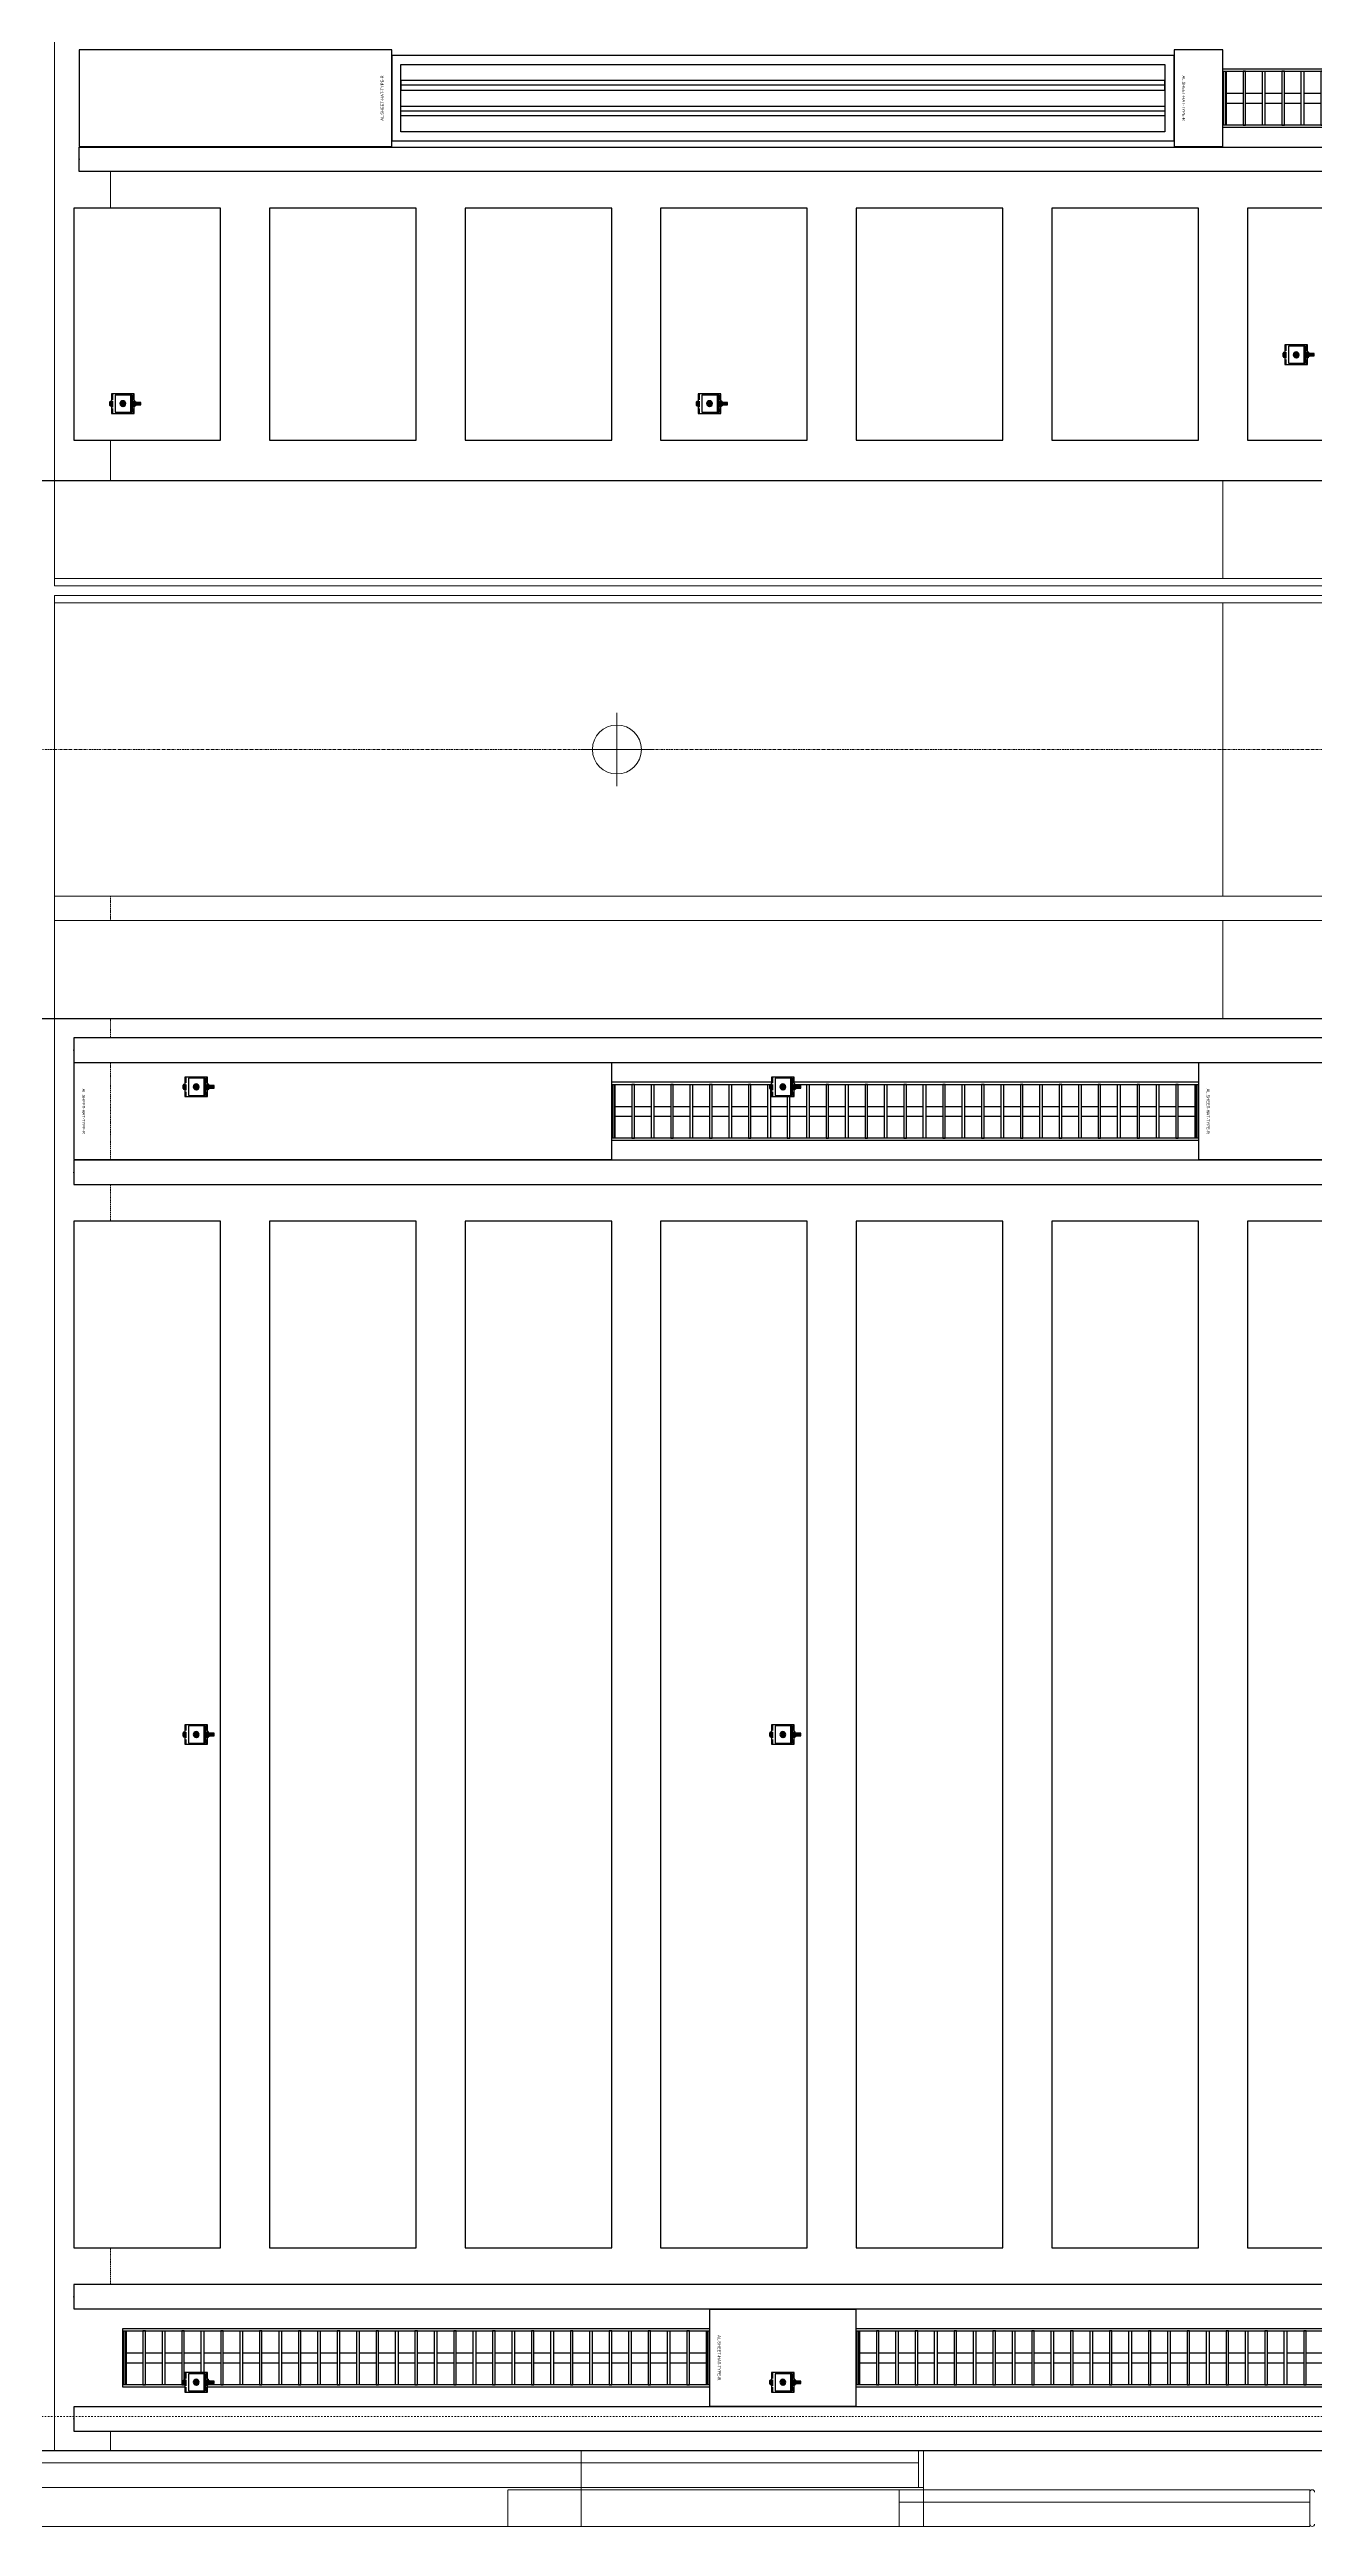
# Model space of a CAD drawing. Header units: millimetres. Extents: x -962357 to -591296, y -195428 to 59420.
# Drawn here: x -784580 to -781993, y -55 to 5012 of the extents above; entities that cross this region are included whole.
import ezdxf
from ezdxf.enums import TextEntityAlignment as Align

# ---------------------------------------------------------------- set-up
doc = ezdxf.new("R2010")
doc.units = ezdxf.units.MM
for name, pattern in [('ACAD_ISO02W100', [15, 12, -3]), ('DASH', [6.35, 3.175, -3.175]), ('DPA_Boundary Line 500', [3.75, 0, -0.75, 1.5, -0.75, 0, -0.75]), ('DPA_Grid _ Level 100', [10, 5.5, -1.6, 1.3, -1.6]), ('DPA_Hidden 500', [1.4, 0.8, -0.6])]:
    doc.linetypes.add(name, pattern=pattern)
for name, color, linetype in [('000 - CSD_PL_001 - ASCESSORIES', 251, 'Continuous'), ('000 - H A T C H', 8, 'Continuous'), ('000 - WIPEOUT', 250, 'Continuous'), ('001 - ASCESSORIES', 251, 'Continuous'), ('008 - LIGHTING', 1, 'Continuous'), ('A04_TUBE SERIES', 2, 'Continuous'), ('A11_ALU.SOLID SHEET', 2, 'Continuous')]:
    doc.layers.add(name, color=color, linetype=linetype)
for name, color, linetype, lineweight in [('A-DETL-GENF', 2, 'Continuous', 9), ('A-GENM', 1, 'Continuous', 9), ('A-GENM-HDLN', 2, 'DPA_Hidden 500', 9), ('A-GLAZ-CURT', 2, 'Continuous', 9), ('E-LITE-EQPM', 2, 'Continuous', 9), ('I-WALL-E', 2, 'Continuous', 9), ('Q-SPCQ', 2, 'Continuous', 9), ('Q-SPCQ-HDLN', 2, 'DASH', 9), ('S-GRID', 251, 'Continuous', 9)]:
    doc.layers.add(name, color=color, linetype=linetype, lineweight=lineweight)
doc.layers.get('000 - CSD_PL_001 - ASCESSORIES').off()

# ---------------------------------------------------------------- blocks, each defined once
blk = doc.blocks.new('System Panel - DPA-AR_Metal Ceiling Rectangular Panel-V44-4180-01 LOWER PLATFORM LEVEL - REFLECTED CEILING PLAN')
at = {"layer": 'A-GLAZ-CURT'}
for p, q in [((-782182.4, 4129), (-784572.4, 4129)), ((-784572.4, 4129), (-782182.4, 4129)), ((-782182.4, 3929), (-782182.4, 4129)), ((-782182.4, 4129), (-782182.4, 3929)), ((-784572.4, 3929), (-782182.4, 3929)), ((-782182.4, 3929), (-784572.4, 3929))]:
    blk.add_line(p, q, dxfattribs=at)
blk = doc.blocks.new('System Panel - DPA-AR_Metal Ceiling Rectangular Panel-V23-4180-01 LOWER PLATFORM LEVEL - REFLECTED CEILING PLAN')
at = {"layer": 'A-GLAZ-CURT'}
for p, q in [((-814257.4, 4129), (-816382.4, 4129)), ((-816382.4, 4129), (-816382.4, 3929)), ((-816382.4, 3929), (-816382.4, 4129)), ((-816382.4, 4129), (-814257.4, 4129)), ((-814257.4, 3929), (-814257.4, 4129)), ((-814257.4, 4129), (-814257.4, 3929)), ((-816382.4, 3929), (-814257.4, 3929)), ((-814257.4, 3929), (-816382.4, 3929))]:
    blk.add_line(p, q, dxfattribs=at)
blk = doc.blocks.new('System Panel - DPA-AR_Metal Ceiling Rectangular Panel-V47-4180-01 LOWER PLATFORM LEVEL - REFLECTED CEILING PLAN')
at = {"layer": 'A-GLAZ-CURT'}
for p, q in [((-782182.4, 3879), (-784572.4, 3879)), ((-784572.4, 3879), (-782182.4, 3879)), ((-782182.4, 3279), (-782182.4, 3879)), ((-782182.4, 3879), (-782182.4, 3279)), ((-784572.4, 3279), (-782182.4, 3279)), ((-782182.4, 3279), (-784572.4, 3279))]:
    blk.add_line(p, q, dxfattribs=at)
blk = doc.blocks.new('System Panel - DPA-AR_Metal Ceiling Rectangular Panel-V25-4180-01 LOWER PLATFORM LEVEL - REFLECTED CEILING PLAN')
at = {"layer": 'A-GLAZ-CURT'}
for p, q in [((-814257.4, 3879), (-816382.4, 3879)), ((-816382.4, 3879), (-816382.4, 3279)), ((-816382.4, 3279), (-816382.4, 3879)), ((-816382.4, 3879), (-814257.4, 3879)), ((-814257.4, 3279), (-814257.4, 3879)), ((-814257.4, 3879), (-814257.4, 3279)), ((-816382.4, 3279), (-814257.4, 3279)), ((-814257.4, 3279), (-816382.4, 3279))]:
    blk.add_line(p, q, dxfattribs=at)
blk = doc.blocks.new('*U403')
at = {"layer": 'I-WALL-E'}
for p, q in [((-39890, 335), (-39890, 2757.5)), ((-39890, 1195), (-39890, 550)), ((-39890, 350), (-39890, 335)), ((-39890, -3480), (-39890, 315)), ((-39890, 315), (-39890, 300)), ((-39890, -300), (-39890, -350)), ((-39890, -550), (-39890, -3152.5)), ((-39890, -3427.5), (-39890, -3480))]:
    blk.add_line(p, q, dxfattribs=at)
at = {"layer": 'I-WALL-E', "linetype": 'DPA_Boundary Line 500'}
for p, q in [((-39775, 1195), (-39775, 550)), ((-39775, 550), (-39775, 1195)), ((-39775, -350), (-39775, -300)), ((-39775, -300), (-39775, -350)), ((-39775, -3152.5), (-39775, -550)), ((-39775, -550), (-39775, -890)), ((-39775, -890), (-39775, -3140)), ((-39775, -3140), (-39775, -3152.5)), ((-39775, -3480), (-39775, -3427.5)), ((-39775, -3427.5), (-39775, -3480))]:
    blk.add_line(p, q, dxfattribs=at)
at = {"layer": 'A-GLAZ-CURT'}
for name, p in [('System Panel - DPA-AR_Metal Ceiling Rectangular Panel-V44-4180-01 LOWER PLATFORM LEVEL - REFLECTED CEILING PLAN', (744682.4, -3579)), ('System Panel - DPA-AR_Metal Ceiling Rectangular Panel-V23-4180-01 LOWER PLATFORM LEVEL - REFLECTED CEILING PLAN', (778882.4, -3579)), ('System Panel - DPA-AR_Metal Ceiling Rectangular Panel-V47-4180-01 LOWER PLATFORM LEVEL - REFLECTED CEILING PLAN', (744682.4, -3579)), ('System Panel - DPA-AR_Metal Ceiling Rectangular Panel-V25-4180-01 LOWER PLATFORM LEVEL - REFLECTED CEILING PLAN', (778882.4, -3579)), ('System Panel - DPA-AR_Metal Ceiling Rectangular Panel-V44-4180-01 LOWER PLATFORM LEVEL - REFLECTED CEILING PLAN', (744682.4, -4479)), ('System Panel - DPA-AR_Metal Ceiling Rectangular Panel-V23-4180-01 LOWER PLATFORM LEVEL - REFLECTED CEILING PLAN', (778882.4, -4479))]:
    blk.add_blockref(name, p, dxfattribs=at)
blk = doc.blocks.new('*U374')
at = {"layer": '001 - ASCESSORIES', "color": 0, "linetype": 'ByBlock'}
blk.add_lwpolyline([(800, 87.5), (-800, 87.5), (-800, -87.5), (800, -87.5)], close=True, dxfattribs=at)
at = {"layer": '001 - ASCESSORIES', "linetype": 'ByBlock'}
for points in [[(-781.5, 69), (781.5, 69), (781.5, -69), (-781.5, -69)], [(781.5, 36.3), (-781.5, 36.3), (-781.5, 16.3), (781.5, 16.3)], [(-781.5, -16.3), (781.5, -16.3), (781.5, -36.3), (-781.5, -36.3)]]:
    blk.add_lwpolyline(points, close=True, dxfattribs=at)
for points in [[(781.5, 26.3), (-781.5, 26.3)], [(-781.5, -26.3), (781.5, -26.3)]]:
    blk.add_lwpolyline(points, dxfattribs=at)
blk = doc.blocks.new('*U634')
at = {"color": 1}
blk.add_wipeout([(600, -60), (-600, -60), (-600, 60), (600, 60)], dxfattribs=at).dxf.layer = '000 - WIPEOUT'
at = {"layer": '001 - ASCESSORIES', "color": 0}
blk.add_lwpolyline([(600, -60), (-600, -60), (-600, 60), (600, 60)], close=True, dxfattribs=at)
at = {"layer": '001 - ASCESSORIES'}
for points in [[(-593.5, -55), (-598.5, -55), (-598.5, 55), (-593.5, 55)], [(595, -55), (-595, -55), (-595, 55), (595, 55)], [(-558.8, -55), (-553.8, -55), (-553.8, 55), (-558.8, 55)], [(-514, -55), (-519, -55), (-519, 55), (-514, 55)], [(-479.3, -55), (-474.3, -55), (-474.3, 55), (-479.3, 55)], [(-434.6, -55), (-439.6, -55), (-439.6, 55), (-434.6, 55)], [(-399.8, -55), (-394.8, -55), (-394.8, 55), (-399.8, 55)], [(-355.1, -55), (-360.1, -55), (-360.1, 55), (-355.1, 55)], [(-320.4, -55), (-315.4, -55), (-315.4, 55), (-320.4, 55)], [(-275.6, -55), (-280.6, -55), (-280.6, 55), (-275.6, 55)], [(-240.9, -55), (-235.9, -55), (-235.9, 55), (-240.9, 55)], [(-196.2, -55), (-201.2, -55), (-201.2, 55), (-196.2, 55)], [(-161.4, -55), (-156.4, -55), (-156.4, 55), (-161.4, 55)], [(-116.7, -55), (-121.7, -55), (-121.7, 55), (-116.7, 55)], [(-82, -55), (-77, -55), (-77, 55), (-82, 55)], [(-37.2, -55), (-42.2, -55), (-42.2, 55), (-37.2, 55)], [(-2.5, -55), (2.5, -55), (2.5, 55), (-2.5, 55)], [(42.2, -55), (37.2, -55), (37.2, 55), (42.2, 55)], [(77, -55), (82, -55), (82, 55), (77, 55)], [(121.7, -55), (116.7, -55), (116.7, 55), (121.7, 55)], [(156.4, -55), (161.4, -55), (161.4, 55), (156.4, 55)], [(201.2, -55), (196.2, -55), (196.2, 55), (201.2, 55)], [(235.9, -55), (240.9, -55), (240.9, 55), (235.9, 55)], [(280.6, -55), (275.6, -55), (275.6, 55), (280.6, 55)], [(315.4, -55), (320.4, -55), (320.4, 55), (315.4, 55)], [(360.1, -55), (355.1, -55), (355.1, 55), (360.1, 55)], [(394.8, -55), (399.8, -55), (399.8, 55), (394.8, 55)], [(439.6, -55), (434.6, -55), (434.6, 55), (439.6, 55)], [(474.3, -55), (479.3, -55), (479.3, 55), (474.3, 55)], [(519, -55), (514, -55), (514, 55), (519, 55)], [(553.8, -55), (558.8, -55), (558.8, 55), (553.8, 55)], [(598.5, -55), (593.5, -55), (593.5, 55), (598.5, 55)]]:
    blk.add_lwpolyline(points, close=True, dxfattribs=at)
for points in [[(-593.5, 10), (-558.8, 10)], [(-553.8, 10), (-519, 10)], [(-514, 10), (-479.3, 10)], [(-474.3, 10), (-439.6, 10)], [(-434.6, 10), (-399.8, 10)], [(-394.8, 10), (-360.1, 10)], [(-355.1, 10), (-320.4, 10)], [(-315.4, 10), (-280.6, 10)], [(-275.6, 10), (-240.9, 10)], [(-235.9, 10), (-201.2, 10)], [(-196.2, 10), (-161.4, 10)], [(-156.4, 10), (-121.7, 10)], [(-116.7, 10), (-82, 10)], [(-77, 10), (-42.2, 10)], [(-37.2, 10), (-2.5, 10)], [(2.5, 10), (37.2, 10)], [(42.2, 10), (77, 10)], [(82, 10), (116.7, 10)], [(121.7, 10), (156.4, 10)], [(161.4, 10), (196.2, 10)], [(201.2, 10), (235.9, 10)], [(240.9, 10), (275.6, 10)], [(280.6, 10), (315.4, 10)], [(320.4, 10), (355.1, 10)], [(360.1, 10), (394.8, 10)], [(399.8, 10), (434.6, 10)], [(439.6, 10), (474.3, 10)], [(479.3, 10), (514, 10)], [(519, 10), (553.8, 10)], [(558.8, 10), (593.5, 10)], [(-593.5, -10), (-558.8, -10)], [(-553.8, -10), (-519, -10)], [(-514, -10), (-479.3, -10)], [(-474.3, -10), (-439.6, -10)], [(-434.6, -10), (-399.8, -10)], [(-394.8, -10), (-360.1, -10)], [(-355.1, -10), (-320.4, -10)], [(-315.4, -10), (-280.6, -10)], [(-275.6, -10), (-240.9, -10)], [(-235.9, -10), (-201.2, -10)], [(-196.2, -10), (-161.4, -10)], [(-156.4, -10), (-121.7, -10)], [(-116.7, -10), (-82, -10)], [(-77, -10), (-42.2, -10)], [(-37.2, -10), (-2.5, -10)], [(2.5, -10), (37.2, -10)], [(42.2, -10), (77, -10)], [(82, -10), (116.7, -10)], [(121.7, -10), (156.4, -10)], [(161.4, -10), (196.2, -10)], [(201.2, -10), (235.9, -10)], [(240.9, -10), (275.6, -10)], [(280.6, -10), (315.4, -10)], [(320.4, -10), (355.1, -10)], [(360.1, -10), (394.8, -10)], [(399.8, -10), (434.6, -10)], [(439.6, -10), (474.3, -10)], [(479.3, -10), (514, -10)], [(519, -10), (553.8, -10)], [(558.8, -10), (593.5, -10)]]:
    blk.add_lwpolyline(points, dxfattribs=at)
blk = doc.blocks.new('*U551')
blk.add_attdef('EXTR.OVL-LENGTH_', (-25, -59.1), '', height=5)
blk.add_wipeout([(-25, 0), (25, 0), (25, 9230.4), (-25, 9230.4)]).dxf.layer = '000 - WIPEOUT'
blk.add_point((0, 0))
at = {"layer": 'A04_TUBE SERIES', "color": 0}
blk.add_lwpolyline([(-25, 0), (25, 0), (25, 9230.4), (-25, 9230.4)], close=True, dxfattribs=at)
blk = doc.blocks.new('*U499')
at = {"layer": 'A11_ALU.SOLID SHEET', "color": 0}
blk.add_lwpolyline([(350, -98.8), (350, 98.8), (0, 98.8), (0, -98.8)], close=True, dxfattribs=at)
at = {"layer": 'Defpoints', "color": 250}
blk.add_point((0, 0), dxfattribs=at)
blk.add_text('AL.SHEET-HAT-TYPE-R', height=6, rotation=270, dxfattribs=at).set_placement((15, 0), align=Align.BOTTOM_CENTER)
blk = doc.blocks.new('*U606')
blk.add_attdef('EXTR.OVL-LENGTH_', (-25, -59.1), '', height=5)
blk.add_wipeout([(-25, 0), (25, 0), (25, 67400), (-25, 67400)]).dxf.layer = '000 - WIPEOUT'
blk.add_point((0, 0))
at = {"layer": 'A04_TUBE SERIES', "color": 0}
blk.add_lwpolyline([(-25, 0), (25, 0), (25, 67400), (-25, 67400)], close=True, dxfattribs=at)
blk = doc.blocks.new('*U607')
blk.add_attdef('EXTR.OVL-LENGTH_', (-25, -59.1), '', height=5)
blk.add_wipeout([(-25, 0), (25, 0), (25, 67400), (-25, 67400)]).dxf.layer = '000 - WIPEOUT'
blk.add_point((0, 0))
at = {"layer": 'A04_TUBE SERIES', "color": 0}
blk.add_lwpolyline([(-25, 0), (25, 0), (25, 67400), (-25, 67400)], close=True, dxfattribs=at)
blk = doc.blocks.new('*U500')
at = {"layer": 'A11_ALU.SOLID SHEET', "color": 0}
blk.add_lwpolyline([(300, -98.8), (300, 98.8), (0, 98.8), (0, -98.8)], close=True, dxfattribs=at)
at = {"layer": 'Defpoints', "color": 250}
blk.add_point((0, 0), dxfattribs=at)
blk.add_text('AL.SHEET-HAT-TYPE-R', height=6, rotation=270, dxfattribs=at).set_placement((15, 0), align=Align.BOTTOM_CENTER)
blk = doc.blocks.new('*U605')
blk.add_attdef('EXTR.OVL-LENGTH_', (-25, -59.1), '', height=5)
blk.add_wipeout([(-25, 0), (25, 0), (25, 67400), (-25, 67400)]).dxf.layer = '000 - WIPEOUT'
blk.add_point((0, 0))
at = {"layer": 'A04_TUBE SERIES', "color": 0}
blk.add_lwpolyline([(-25, 0), (25, 0), (25, 67400), (-25, 67400)], close=True, dxfattribs=at)
blk = doc.blocks.new('*U604')
blk.add_attdef('EXTR.OVL-LENGTH_', (-25, -59.1), '', height=5)
blk.add_wipeout([(-25, 0), (25, 0), (25, 67400), (-25, 67400)]).dxf.layer = '000 - WIPEOUT'
blk.add_point((0, 0))
at = {"layer": 'A04_TUBE SERIES', "color": 0}
blk.add_lwpolyline([(-25, 0), (25, 0), (25, 67400), (-25, 67400)], close=True, dxfattribs=at)
blk = doc.blocks.new('*U613')
at = {"color": 3}
for points in [[(-1050, 33550), (1050, 33550), (1050, 33250), (-1050, 33250)], [(-1050, 33150), (1050, 33150), (1050, 32850), (-1050, 32850)], [(-1050, 32750), (1050, 32750), (1050, 32450), (-1050, 32450)], [(-1050, 32350), (1050, 32350), (1050, 32050), (-1050, 32050)], [(-1050, 31950), (1050, 31950), (1050, 31650), (-1050, 31650)], [(-1050, 31550), (1050, 31550), (1050, 31250), (-1050, 31250)], [(-1050, 31150), (1050, 31150), (1050, 30850), (-1050, 30850)]]:
    blk.add_wipeout(points, dxfattribs=at).dxf.layer = '000 - WIPEOUT'
at = {"layer": 'A11_ALU.SOLID SHEET', "color": 0, "linetype": 'ByBlock'}
for points in [[(-1050, 33250), (1050, 33250), (1050, 33550), (-1050, 33550)], [(-1050, 32850), (1050, 32850), (1050, 33150), (-1050, 33150)], [(-1050, 32450), (1050, 32450), (1050, 32750), (-1050, 32750)], [(-1050, 32050), (1050, 32050), (1050, 32350), (-1050, 32350)], [(-1050, 31650), (1050, 31650), (1050, 31950), (-1050, 31950)], [(-1050, 31250), (1050, 31250), (1050, 31550), (-1050, 31550)], [(-1050, 30850), (1050, 30850), (1050, 31150), (-1050, 31150)]]:
    blk.add_lwpolyline(points, close=True, dxfattribs=at)
blk = doc.blocks.new('*U503')
at = {"layer": 'A11_ALU.SOLID SHEET', "color": 0}
blk.add_lwpolyline([(1100, -98.8), (1100, 98.8), (0, 98.8), (0, -98.8)], close=True, dxfattribs=at)
at = {"layer": 'Defpoints', "color": 250}
blk.add_point((0, 0), dxfattribs=at)
blk.add_text('AL.SHEET-HAT-TYPE-R', height=6, rotation=270, dxfattribs=at).set_placement((15, 0), align=Align.BOTTOM_CENTER)
blk = doc.blocks.new('*U616')
at = {"color": 3}
for points in [[(-237.5, 4350), (237.5, 4350), (237.5, 4050), (-237.5, 4050)], [(-237.5, 3950), (237.5, 3950), (237.5, 3650), (-237.5, 3650)], [(-237.5, 3550), (237.5, 3550), (237.5, 3250), (-237.5, 3250)], [(-237.5, 3150), (237.5, 3150), (237.5, 2850), (-237.5, 2850)], [(-237.5, 2750), (237.5, 2750), (237.5, 2450), (-237.5, 2450)], [(-237.5, 2350), (237.5, 2350), (237.5, 2050), (-237.5, 2050)], [(-237.5, 1950), (237.5, 1950), (237.5, 1650), (-237.5, 1650)]]:
    blk.add_wipeout(points, dxfattribs=at).dxf.layer = '000 - WIPEOUT'
at = {"layer": 'A11_ALU.SOLID SHEET', "color": 0, "linetype": 'ByBlock'}
for points in [[(-237.5, 4050), (237.5, 4050), (237.5, 4350), (-237.5, 4350)], [(-237.5, 3650), (237.5, 3650), (237.5, 3950), (-237.5, 3950)], [(-237.5, 3250), (237.5, 3250), (237.5, 3550), (-237.5, 3550)], [(-237.5, 2850), (237.5, 2850), (237.5, 3150), (-237.5, 3150)], [(-237.5, 2450), (237.5, 2450), (237.5, 2750), (-237.5, 2750)], [(-237.5, 2050), (237.5, 2050), (237.5, 2350), (-237.5, 2350)], [(-237.5, 1650), (237.5, 1650), (237.5, 1950), (-237.5, 1950)]]:
    blk.add_lwpolyline(points, close=True, dxfattribs=at)
blk = doc.blocks.new('*U510')
at = {"layer": 'A11_ALU.SOLID SHEET', "color": 0}
blk.add_lwpolyline([(639.5, -98.8), (639.5, 98.8), (0, 98.8), (0, -98.8)], close=True, dxfattribs=at)
at = {"layer": 'Defpoints', "color": 250}
blk.add_point((0, 0), dxfattribs=at)
blk.add_text('AL.SHEET-HAT-TYPE-R', height=6, rotation=270, dxfattribs=at).set_placement((15, 0), align=Align.BOTTOM_CENTER)
blk = doc.blocks.new('*U501')
at = {"layer": 'A11_ALU.SOLID SHEET', "color": 0}
blk.add_lwpolyline([(100, -98.8), (100, 98.8), (0, 98.8), (0, -98.8)], close=True, dxfattribs=at)
at = {"layer": 'Defpoints', "color": 250}
blk.add_point((0, 0), dxfattribs=at)
blk.add_text('AL.SHEET-HAT-TYPE-R', height=6, rotation=270, dxfattribs=at).set_placement((15, 0), align=Align.BOTTOM_CENTER)
blk = doc.blocks.new('*U5836')
blk.add_lwpolyline([(-38349, 4315), (-38349, 2757.5), (-41450, 2757.5), (-41450, 4315), (-49246.8, 4315), (-49246.8, 550), (-30509.1, 550), (-30509.1, 4315), (-38349, 4315)])
blk.add_lwpolyline([(-107450, -550), (27650, -550), (27650, -3480), (-107450, -3480)], close=True)
at = {"layer": '008 - LIGHTING'}
blk.add_blockref('*U374', (-38400, 1332.5), dxfattribs=at)
at = {"layer": 'A11_ALU.SOLID SHEET', "color": 1, "rotation": 180}
blk.add_blockref('*U510', (-39200, 1332.5), dxfattribs=at)
at = {"layer": 'A11_ALU.SOLID SHEET', "color": 1}
for name, p in [('*U501', (-37600, 1332.5)), ('*U503', (-39850, -740)), ('*U499', (-37550, -740)), ('*U500', (-38550, -3290))]:
    blk.add_blockref(name, p, dxfattribs=at)
at = {"layer": '008 - LIGHTING'}
for p in [(-36900, 1332.5), (-38150, -740), (-39150, -3290), (-37650, -3290)]:
    blk.add_blockref('*U634', p, dxfattribs=at)
at = {"layer": 'A04_TUBE SERIES', "linetype": 'ByBlock', "xscale": -1, "rotation": 270}
blk.add_blockref('*U551', (-39839.5, 1207.5), dxfattribs=at)
at = {"layer": 'A04_TUBE SERIES', "linetype": 'ByBlock', "rotation": 270}
for name, p in [('*U607', (-39850, -615)), ('*U606', (-39850, -865)), ('*U604', (-39850, -3165)), ('*U605', (-39850, -3415))]:
    blk.add_blockref(name, p, dxfattribs=at)
at = {"layer": 'A11_ALU.SOLID SHEET', "linetype": 'ByBlock', "rotation": 90}
for name, p in [('*U616', (-35500, 870)), ('*U613', (-6300, -2015))]:
    blk.add_blockref(name, p, dxfattribs=at)
at = {"layer": '008 - LIGHTING'}
for p in [(-38150, -740), (-39150, -3290), (-37650, -3290)]:
    blk.add_blockref('*U634', p, dxfattribs=at)
for p in [(-38150, -740), (-39150, -3290), (-37650, -3290)]:
    blk.add_blockref('*U634', p, dxfattribs=at)
blk = doc.blocks.new('DPA_Speciality_PlatformScreenDoor - Length_135300-12767973-4180-01 LOWER PLATFORM LEVEL - REFLECTED CEILING PLAN')
at = {"layer": 'A-GENM'}
for p, q in [((65357.5, -250), (65267.5, -250)), ((65267.5, -250), (65357.5, -250)), ((65462.5, -250), (65272.4, -250)), ((65272.4, -250), (65462.5, -250)), ((65367.5, -250), (65457.5, -250)), ((65457.5, -250), (65367.5, -250)), ((66015.3, -330), (66139.1, -330)), ((66027.3, -330), (66079, -330)), ((66075.4, -330), (66128.5, -330))]:
    blk.add_line(p, q, dxfattribs=at)
at = {"layer": 'A-GENM-HDLN'}
for p, q in [((65762.5, -175), (65762.5, -250)), ((65762.5, -175), (66612.5, -175)), ((66612.5, -250), (66612.5, -175)), ((65762.5, -250), (66612.5, -250))]:
    blk.add_line(p, q, dxfattribs=at)
at = {"layer": 'Q-SPCQ'}
for p, q in [((65812.5, -175), (64972.5, -175)), ((64972.5, -175), (65812.5, -175)), ((64972.5, -175), (64972.5, -225)), ((64972.5, -175), (64972.5, -225)), ((64972.5, -245), (64972.5, -180)), ((64972.5, -180), (64972.5, -245)), ((65002.5, -175), (65782.5, -175)), ((65782.5, -175), (65002.5, -175)), ((65782.5, -175), (65002.5, -175)), ((65002.5, -175), (65782.5, -175)), ((65762.5, -175), (66462.5, -175)), ((65812.5, -225), (65812.5, -175)), ((65812.5, -175), (65812.5, -225)), ((66462.5, -175), (66462.5, -330)), ((66462.5, -175), (68837.5, -175)), ((66462.5, -330), (66462.5, -175)), ((66462.5, -200), (66462.5, -187.5)), ((66462.5, -187.5), (66462.5, -200)), ((66462.5, -305), (66462.5, -200)), ((66462.5, -200), (66462.5, -305)), ((64972.5, -225), (65812.5, -225)), ((65812.5, -225), (64972.5, -225)), ((64972.5, -250), (64972.5, -225)), ((64972.5, -225), (64972.5, -250)), ((65812.5, -225), (64972.5, -225)), ((64972.5, -225), (64972.5, -250)), ((64972.5, -250), (64972.5, -225)), ((64972.5, -225), (65812.5, -225)), ((65812.5, -225), (64972.5, -225)), ((64972.5, -225), (65812.5, -225)), ((64972.5, -250), (65812.5, -250)), ((65812.5, -250), (64972.5, -250)), ((64972.5, -250), (65812.5, -250)), ((65812.5, -250), (64972.5, -250)), ((65782.5, -225), (65002.5, -225)), ((65002.5, -225), (65782.5, -225)), ((65002.5, -225), (65782.5, -225)), ((65782.5, -225), (65002.5, -225)), ((65762.5, -225), (65022.5, -225)), ((65022.5, -225), (65762.5, -225)), ((65762.5, -225), (65022.5, -225)), ((65022.5, -225), (65762.5, -225)), ((65762.5, -250), (65022.5, -250)), ((65022.5, -250), (65762.5, -250)), ((65762.5, -250), (65022.5, -250)), ((65022.5, -250), (65762.5, -250)), ((65762.5, -305), (65762.5, -250)), ((65762.5, -250), (65762.5, -330)), ((65812.5, -225), (65812.5, -250)), ((65812.5, -225), (65812.5, -250)), ((65812.5, -250), (65812.5, -225)), ((65812.5, -225), (65812.5, -250)), ((65772.5, -255), (65762.5, -255)), ((65762.5, -255), (65762.5, -330)), ((65762.5, -330), (65762.5, -255)), ((65762.5, -255), (65772.5, -255)), ((65772.5, -330), (65772.5, -255)), ((65772.5, -255), (65772.5, -330)), ((66462.5, -255), (65772.5, -255)), ((65772.5, -255), (66462.5, -255)), ((65772.5, -255), (65772.5, -305)), ((65772.5, -255), (65772.5, -305)), ((65822.5, -255), (66402.5, -255)), ((66402.5, -255), (65822.5, -255)), ((66412.5, -255), (65822.5, -255)), ((65822.5, -255), (66412.5, -255)), ((68837.5, -255), (66462.5, -255)), ((66462.5, -255), (68837.5, -255)), ((66462.5, -255), (66462.5, -305)), ((66462.5, -255), (66462.5, -305)), ((66462.5, -305), (66462.5, -255)), ((66462.5, -255), (66462.5, -305)), ((68787.5, -255), (66512.5, -255)), ((66512.5, -255), (68787.5, -255)), ((66522.5, -255), (68777.5, -255)), ((68777.5, -255), (66522.5, -255)), ((65762.5, -317.5), (65762.5, -305)), ((65762.5, -330), (66462.5, -330)), ((65762.5, -330), (65772.5, -330)), ((65772.5, -330), (65762.5, -330)), ((66462.5, -305), (65772.5, -305)), ((65772.5, -305), (66452.5, -305)), ((65772.5, -305), (65772.5, -330)), ((65772.5, -305), (65772.5, -330)), ((65772.5, -305), (66452.5, -305)), ((66452.5, -305), (65772.5, -305)), ((65772.5, -330), (65772.5, -305)), ((65772.5, -305), (65772.5, -330)), ((66462.5, -305), (65772.5, -305)), ((65772.5, -305), (66462.5, -305)), ((66452.5, -330), (65772.5, -330)), ((65772.5, -330), (66462.5, -330)), ((65772.5, -330), (66452.5, -330)), ((66452.5, -330), (65772.5, -330)), ((66402.5, -305), (65822.5, -305)), ((65822.5, -305), (66402.5, -305)), ((66402.5, -305), (65822.5, -305)), ((65822.5, -305), (66402.5, -305)), ((66412.5, -305), (65822.5, -305)), ((65822.5, -305), (66412.5, -305)), ((65822.5, -305), (66402.5, -305)), ((66402.5, -305), (65822.5, -305)), ((66402.5, -330), (65822.5, -330)), ((65822.5, -330), (66402.5, -330)), ((66402.5, -330), (65822.5, -330)), ((65822.5, -330), (66402.5, -330)), ((66452.5, -305), (66462.5, -305)), ((66462.5, -330), (66452.5, -330)), ((66462.5, -317.5), (66462.5, -305)), ((68837.5, -305), (66462.5, -305)), ((66462.5, -305), (66472.5, -305)), ((66462.5, -330), (66462.5, -305)), ((66462.5, -305), (66462.5, -330)), ((68837.5, -305), (66462.5, -305)), ((66462.5, -305), (68837.5, -305)), ((66462.5, -305), (66462.5, -317.5)), ((66462.5, -330), (66462.5, -305)), ((66462.5, -305), (66462.5, -330)), ((66462.5, -330), (68837.5, -330)), ((66472.5, -330), (66462.5, -330)), ((66462.5, -330), (68837.5, -330)), ((66472.5, -305), (68827.5, -305)), ((66472.5, -305), (68827.5, -305)), ((68827.5, -305), (66472.5, -305)), ((68827.5, -330), (66472.5, -330)), ((66472.5, -330), (68827.5, -330)), ((68827.5, -330), (66472.5, -330)), ((68787.5, -305), (66512.5, -305)), ((66512.5, -305), (68787.5, -305)), ((68777.5, -305), (66522.5, -305)), ((66522.5, -305), (68777.5, -305)), ((68777.5, -305), (66522.5, -305)), ((66522.5, -305), (68777.5, -305)), ((66522.5, -305), (68777.5, -305)), ((68777.5, -305), (66522.5, -305)), ((68777.5, -330), (66522.5, -330)), ((66522.5, -330), (68777.5, -330)), ((68777.5, -330), (66522.5, -330)), ((66522.5, -330), (68777.5, -330))]:
    blk.add_line(p, q, dxfattribs=at)
for centre, start, end in [((64967.5, -180), 0, 180), ((64967.5, -180), 0, 180), ((64967.5, -245), 180, 360), ((64967.5, -245), 180, 360)]:
    blk.add_arc(centre, 5, start, end, dxfattribs=at)
at = {"layer": 'Q-SPCQ-HDLN'}
for p, q in [((135200, -330), (-100, -330)), ((135200, -400), (-100, -400))]:
    blk.add_line(p, q, dxfattribs=at)
blk = doc.blocks.new('LGF_DL_SAA_LowPower_DL1a - LGF_DL_SAA_LowPower_DL1a-8832329-4180-01 LOWER PLATFORM LEVEL - REFLECTED CEILING PLAN')
at = {"layer": 'A-DETL-GENF'}
for p, q in [((0, 75), (0, -75)), ((72.5, 0), (-72.5, 0))]:
    blk.add_line(p, q, dxfattribs=at)
blk.add_circle((0, 0), 50, dxfattribs=at)
blk = doc.blocks.new('C-1-PP19-AR-4180-01-B_20250908-040939_EXDOWNLIGHT')
at = {"layer": 'E-LITE-EQPM', "extrusion": (0, 0, -1), "rotation": 180}
blk.add_blockref('LGF_DL_SAA_LowPower_DL1a - LGF_DL_SAA_LowPower_DL1a-8832329-4180-01 LOWER PLATFORM LEVEL - REFLECTED CEILING PLAN', (38739.5, 0), dxfattribs=at)
at = {"layer": 'Q-SPCQ', "rotation": 180}
blk.add_blockref('DPA_Speciality_PlatformScreenDoor - Length_135300-12767973-4180-01 LOWER PLATFORM LEVEL - REFLECTED CEILING PLAN', (27650, -3810), dxfattribs=at)
blk = doc.blocks.new('000 - ASSCESSORIES_FAMELINE_GALV.BRACKET_FITTING_L-PROFILE_BK-08_TOP_VIEW')
at = {"linetype": 'Continuous'}
blk.add_wipeout([(-17.5, 19), (-17.5, -16), (17.5, -16), (17.5, 19)], dxfattribs=at).dxf.layer = '000 - WIPEOUT'
at = {"layer": '001 - ASCESSORIES', "linetype": 'ByBlock'}
blk.add_lwpolyline([(-17.5, 19), (17.5, 19), (17.5, 16), (-17.5, 16)], close=True, dxfattribs=at)
at = {"layer": '001 - ASCESSORIES', "color": 0, "linetype": 'Continuous'}
blk.add_lwpolyline([(-17.5, 19), (-17.5, -16), (17.5, -16), (17.5, 19)], close=True, dxfattribs=at)
at = {"layer": '001 - ASCESSORIES'}
blk.add_circle((0, 0), 3.5, dxfattribs=at)
blk = doc.blocks.new('*U492')
at = {"layer": '001 - ASCESSORIES', "color": 0}
blk.add_blockref('000 - ASSCESSORIES_FAMELINE_GALV.BRACKET_FITTING_L-PROFILE_BK-08_TOP_VIEW', (0, 0), dxfattribs=at)
blk = doc.blocks.new('000 - DYNAMIC_VIEW_ASSCESSORIES_GALV.STUD_FULL_THREAD_1-4_TOP_VIEW')
at = {"layer": '000 - H A T C H'}
h = blk.add_hatch(color=250, dxfattribs=at)
h.dxf.hatch_style = 1
edge = h.paths.add_edge_path()
edge.add_arc((0, 0), 3.18, 0, 360)
at = {"layer": '001 - ASCESSORIES', "color": 0}
blk.add_circle((0, 0), 3.18, dxfattribs=at)
blk = doc.blocks.new('*U485')
at = {"layer": '001 - ASCESSORIES', "color": 0}
blk.add_blockref('000 - DYNAMIC_VIEW_ASSCESSORIES_GALV.STUD_FULL_THREAD_1-4_TOP_VIEW', (0, 0), dxfattribs=at)
blk = doc.blocks.new('000 - ASSCESSORIES_FAMELINE_GALV.BRACKET_FITTING_U-PROFILE_BK-07_TOP_VIEW')
at = {"linetype": 'Continuous'}
blk.add_wipeout([(20, -23), (20, 23), (-20, 23), (-20, -23)], dxfattribs=at).dxf.layer = '000 - WIPEOUT'
at = {"layer": '001 - ASCESSORIES', "linetype": 'ACAD_ISO02W100'}
for p, q in [((20, 21), (-20, 21)), ((20, -21), (-20, -21))]:
    blk.add_line(p, q, dxfattribs=at)
at = {"layer": '001 - ASCESSORIES', "color": 0, "linetype": 'Continuous'}
blk.add_lwpolyline([(20, -23), (20, 23), (-20, 23), (-20, -23)], close=True, dxfattribs=at)
at = {"layer": '001 - ASCESSORIES', "linetype": 'Continuous'}
blk.add_circle((0, 0), 3.5, dxfattribs=at)
blk = doc.blocks.new('*U489')
at = {"layer": '001 - ASCESSORIES', "color": 0, "linetype": 'ByBlock'}
blk.add_blockref('000 - ASSCESSORIES_FAMELINE_GALV.BRACKET_FITTING_U-PROFILE_BK-07_TOP_VIEW', (0, 0), dxfattribs=at)
blk = doc.blocks.new('*U281')
at = {"layer": '001 - ASCESSORIES', "color": 0}
blk.add_lwpolyline([(4.6, 0), (2.3, 4), (-2.3, 4), (-4.6, 0), (-2.3, -4), (2.3, -4)], close=True, dxfattribs=at)
at = {"layer": '001 - ASCESSORIES', "color": 8}
blk.add_circle((0, 0), 3.85, dxfattribs=at)
at = {"layer": '001 - ASCESSORIES', "color": 0}
blk.add_circle((0, 0), 2.6, dxfattribs=at)
blk = doc.blocks.new('*U639')
at = {"layer": '000 - CSD_PL_001 - ASCESSORIES', "color": 0, "rotation": 270}
blk.add_blockref('*U281', (0, 0), dxfattribs=at)
blk = doc.blocks.new('*U308')
at = {"layer": '001 - ASCESSORIES'}
blk.add_lwpolyline([(-0.3, -4.5), (-0.3, -2.5, -19.949874), (0.3, -2.5), (0.3, -4.5)], format="xyb", dxfattribs=at)
blk.add_arc((0, 0), 4.5, 273.1847, 266.8153, dxfattribs=at)
blk = doc.blocks.new('000 - ASSCESSORIES_SPRING_WASHER_M5_TOP_VIEW')
at = {"color": 6}
blk.add_blockref('*U308', (0, 0), dxfattribs=at)
blk = doc.blocks.new('*U641')
at = {"color": 6}
blk.add_blockref('000 - ASSCESSORIES_SPRING_WASHER_M5_TOP_VIEW', (0, 0), dxfattribs=at)
blk = doc.blocks.new('*U307')
at = {"layer": '001 - ASCESSORIES'}
blk.add_lwpolyline([(-0.3, -6), (-0.3, -2.5, -19.949874), (0.2, -2.5), (0.2, -6)], format="xyb", dxfattribs=at)
blk.add_arc((0, 0), 6, 273.1847, 266.8153, dxfattribs=at)
blk = doc.blocks.new('000 - ASSCESSORIES_WASHER_M5_TOP_VIEW')
at = {"color": 6}
blk.add_blockref('*U307', (0, 0), dxfattribs=at)
blk = doc.blocks.new('*U640')
at = {"color": 6}
blk.add_blockref('000 - ASSCESSORIES_WASHER_M5_TOP_VIEW', (0, 0), dxfattribs=at)
blk = doc.blocks.new('*U282')
at = {"color": 1}
for p, q in [((-3.5, 3.5), (3.5, 3.5)), ((-3.5, 0), (3.5, 0))]:
    blk.add_line(p, q, dxfattribs=at)
at = {"color": 0}
for points in [[(-2.3, 3.2, 0.249855), (-4.6, 3.2), (-4.6, 0.3, 0.249855), (-2.3, 0.3)], [(2.3, 3.2, 0.062432), (0, 3.5, 0.062432), (-2.3, 3.2), (-2.3, 0.3, 0.061701), (0, 0, 0.061701), (2.3, 0.3)], [(4.6, 3.2, 0.249855), (2.3, 3.2), (2.3, 0.3, 0.249855), (4.6, 0.3)]]:
    blk.add_lwpolyline(points, format="xyb", close=True, dxfattribs=at)
blk = doc.blocks.new('*U296')
at = {"layer": '000 - H A T C H'}
h = blk.add_hatch(dxfattribs=at)
h.set_pattern_fill('ANSI35', color=8, scale=4, angle=65)
h.set_pattern_definition([(110, (-0.5, 0), (-0.939693, -0.34202), []), (110, (-0.2012, 0.6409), (-0.939693, -0.34202), [1.25, -0.25, 0, -0.25])])
h.paths.add_polyline_path([(0, -2.5), (59.5, -2.5), (59.5, 2.5), (0, 2.5)])
at = {"color": 8}
blk.add_line((59.5, -2.5), (59.5, 2.5), dxfattribs=at)
at = {"color": 1}
blk.add_lwpolyline([(59.5, 2.5), (0, 2.5), (0, -2.5), (59.5, -2.5), (60, -2), (60, 2)], close=True, dxfattribs=at)
blk = doc.blocks.new('*U448')
at = {"layer": '000 - H A T C H'}
h = blk.add_hatch(color=250, dxfattribs=at)
h.dxf.hatch_style = 1
edge = h.paths.add_edge_path()
edge.add_line((-0.3, -4.6), (-3.2, -4.6))
edge.add_arc((-1, -3.5), 2.45, 180, 208.0569, ccw=False)
edge.add_line((-3.5, -3.5), (-3.5, 0))
edge.add_arc((5.9, 0), 9.36, 179.9761, 180.0239, ccw=False)
edge.add_line((-3.5, 0), (-3.5, 0))
edge.add_arc((5.9, 0), 9.36, 179.9761, 180.0239, ccw=False)
edge.add_line((-3.5, 0), (-3.5, 3.5))
edge.add_arc((-1, 3.5), 2.45, 151.9431, 180, ccw=False)
edge.add_line((-3.2, 4.6), (-0.3, 4.6))
edge.add_arc((-2.5, 3.5), 2.45, 360, 388.0569, ccw=False)
edge.add_line((0, 3.5), (0, -3.5))
edge.add_arc((-2.5, -3.5), 2.45, 331.9431, 360, ccw=False)
blk.add_blockref('*U296', (0, 0))
at = {"layer": '001 - ASCESSORIES', "rotation": 90}
blk.add_blockref('*U282', (0, 0), dxfattribs=at)
blk = doc.blocks.new('*U306')
blk.add_wipeout([(-6, 0.65), (6, 0.65), (6, -0.65), (-6, -0.65)]).dxf.layer = '000 - WIPEOUT'
at = {"layer": '001 - ASCESSORIES'}
blk.add_lwpolyline([(-6, 0.65), (6, 0.65), (6, -0.65), (-6, -0.65)], close=True, dxfattribs=at)
blk.add_wipeout([(0.1, -0.65), (6, -0.65), (6, 0.65), (0.1, 0.65)]).dxf.layer = '000 - WIPEOUT'
blk.add_wipeout([(-0.1, -0.65), (-6, -0.65), (-6, 0.65), (-0.1, 0.65)]).dxf.layer = '000 - WIPEOUT'
for points in [[(-0.1, -0.65), (-6, -0.65), (-6, 0.65), (-0.1, 0.65)], [(0.1, -0.65), (6, -0.65), (6, 0.65), (0.1, 0.65)]]:
    blk.add_lwpolyline(points, close=True, dxfattribs=at)
blk = doc.blocks.new('000 - ASSCESSORIES_WASHER_M5_FRONT-SIDE-BACK_VIEW')
at = {"color": 6}
blk.add_blockref('*U306', (0, 0), dxfattribs=at)
blk = doc.blocks.new('*U637')
at = {"color": 6}
blk.add_blockref('000 - ASSCESSORIES_WASHER_M5_FRONT-SIDE-BACK_VIEW', (0, 0), dxfattribs=at)
blk = doc.blocks.new('*U309')
blk.add_wipeout([(-4.5, 0.65), (4.5, 0.65), (4.5, -0.65), (-4.5, -0.65)]).dxf.layer = '000 - WIPEOUT'
at = {"layer": '001 - ASCESSORIES'}
blk.add_lwpolyline([(-4.5, 0.65), (4.5, 0.65), (4.5, -0.65), (-4.5, -0.65)], close=True, dxfattribs=at)
blk.add_wipeout([(0.1, -0.95), (4.5, -0.65), (4.5, 0.65), (0.1, 0.35)]).dxf.layer = '000 - WIPEOUT'
blk.add_wipeout([(-0.1, -0.35), (-4.5, -0.65), (-4.5, 0.65), (-0.1, 0.95)]).dxf.layer = '000 - WIPEOUT'
for points in [[(-0.1, -0.35), (-4.5, -0.65), (-4.5, 0.65), (-0.1, 0.95)], [(0.1, -0.95), (4.5, -0.65), (4.5, 0.65), (0.1, 0.35)]]:
    blk.add_lwpolyline(points, close=True, dxfattribs=at)
blk = doc.blocks.new('000 - ASSCESSORIES_SPRING_WASHER_M5_FRONT-SIDE-BACK_VIEW')
at = {"color": 6}
blk.add_blockref('*U309', (0, 0), dxfattribs=at)
blk = doc.blocks.new('*U638')
at = {"color": 6}
blk.add_blockref('000 - ASSCESSORIES_SPRING_WASHER_M5_FRONT-SIDE-BACK_VIEW', (0, 0), dxfattribs=at)
blk = doc.blocks.new('*U486')
at = {"layer": '001 - ASCESSORIES'}
blk.add_blockref('*U448', (-23, 0), dxfattribs=at)
at = {"layer": '001 - ASCESSORIES', "color": 6, "rotation": 180}
for name in ['*U640', '*U641']:
    blk.add_blockref(name, (0, 0), dxfattribs=at)
at = {"layer": '001 - ASCESSORIES', "color": 2, "rotation": 270}
blk.add_blockref('*U639', (0, 0), dxfattribs=at)
blk.add_blockref('*U639', (0, 0), dxfattribs=at)
at = {"layer": '001 - ASCESSORIES', "color": 0, "rotation": 90}
blk.add_blockref('*U489', (0, 0), dxfattribs=at)
at = {"layer": '001 - ASCESSORIES', "color": 0, "rotation": 270}
blk.add_blockref('*U492', (0, 0), dxfattribs=at)
at = {"layer": '001 - ASCESSORIES', "color": 6}
for name in ['*U640', '*U641']:
    blk.add_blockref(name, (0, 0), dxfattribs=at)
at = {"layer": '001 - ASCESSORIES', "color": 2, "rotation": 90}
blk.add_blockref('*U639', (0, 0), dxfattribs=at)
blk.add_blockref('*U639', (0, 0), dxfattribs=at)
at = {"layer": '001 - ASCESSORIES', "color": 1}
blk.add_blockref('*U485', (0, 0), dxfattribs=at)
at = {"layer": '001 - ASCESSORIES', "rotation": 90}
blk.add_blockref('*U637', (23.65, 0), dxfattribs=at)
blk.add_blockref('*U638', (25.25, 0), dxfattribs=at)
blk = doc.blocks.new('C-1-PP19-AR-4180-01-B_20250903-141828_ERROR_HANGING')
at = {"layer": '000 - CSD_PL_001 - ASCESSORIES', "linetype": 'ByBlock'}
for p in [(-37350, 807.5), (-39750, 707.5), (-38550, 707.5), (-39600, -690), (-38400, -690), (-39600, -2015), (-38400, -2015), (-39600, -3340), (-38400, -3340)]:
    blk.add_blockref('*U486', p, dxfattribs=at)

msp = doc.modelspace()

# ---------------------------------------------------------------- linework, layer by layer
at = {"layer": 'I-WALL-E'}
for p, q in [((-784570, 3915), (-780055, 3915)), ((-780055, 3915), (-784570, 3915)), ((-784570, 3895), (-780055, 3895)), ((-780055, 3895), (-784570, 3895))]:
    msp.add_line(p, q, dxfattribs=at)
at = {"layer": 'S-GRID', "linetype": 'DPA_Grid _ Level 100'}
msp.add_line((-602984.2, 3580), (-957857, 3580), dxfattribs=at)

# ---------------------------------------------------------------- block references
msp.add_blockref('*U403', (-744680, 3580))

# ---------------------------------------------------------------- next in the draw order: block references
msp.add_blockref('*U5836', (-744680, 3580))

# ---------------------------------------------------------------- next in the draw order: block references
msp.add_blockref('C-1-PP19-AR-4180-01-B_20250908-040939_EXDOWNLIGHT', (-744680, 3580))

# ---------------------------------------------------------------- next in the draw order: block references
msp.add_blockref('C-1-PP19-AR-4180-01-B_20250903-141828_ERROR_HANGING', (-744680, 3580))

doc.saveas('drawing.dxf')
